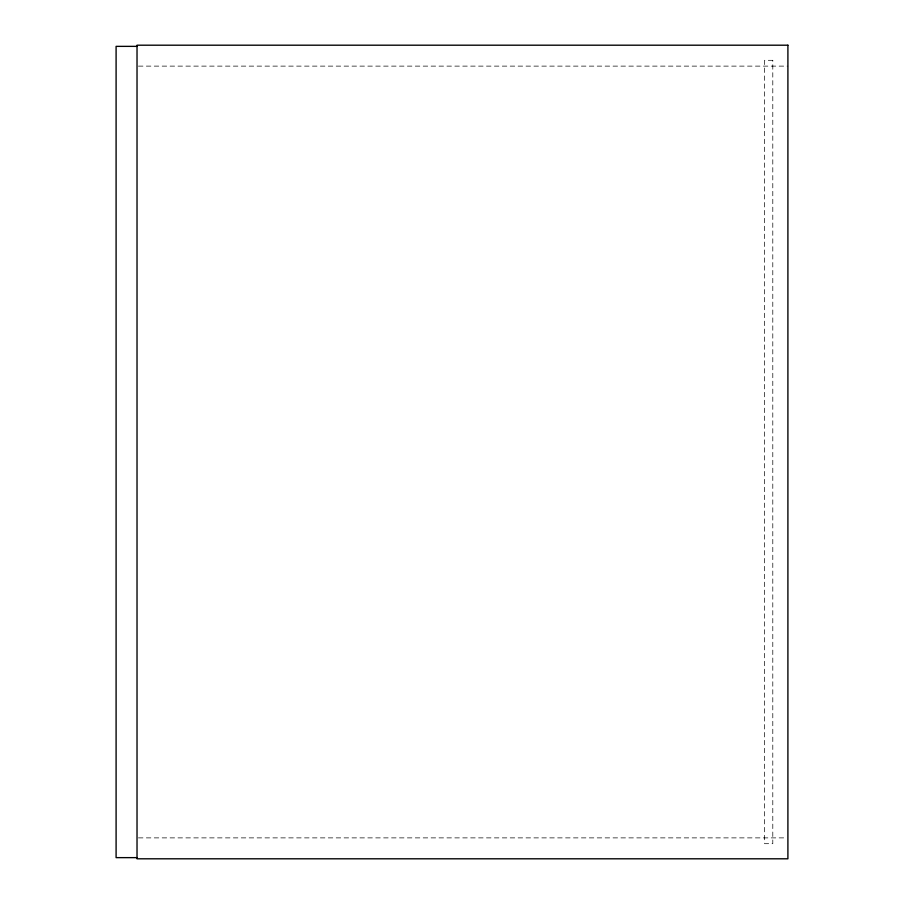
<?xml version="1.0" encoding="UTF-8"?>
<svg xmlns="http://www.w3.org/2000/svg" width="904" height="904" viewBox="0 0 904 904"><rect width="100%" height="100%" fill="white"/><g stroke="black" fill="none" stroke-linecap="round" stroke-linejoin="round"><path stroke-width="0.68" stroke-dasharray="4.52 3.39" d="M138.436 66.116L787.904 66.116M138.436 837.884L786.491 837.884M772.796 60.308L764.66 60.308L764.66 843.692L772.796 843.692L772.796 60.308"/><path stroke-width="1.36" d="M137.024 46.364L116.096 46.364L116.096 857.636L137.024 857.636M787.904 45.2L137.024 45.2L137.024 858.8L787.904 858.8L787.904 45.2"/></g></svg>
